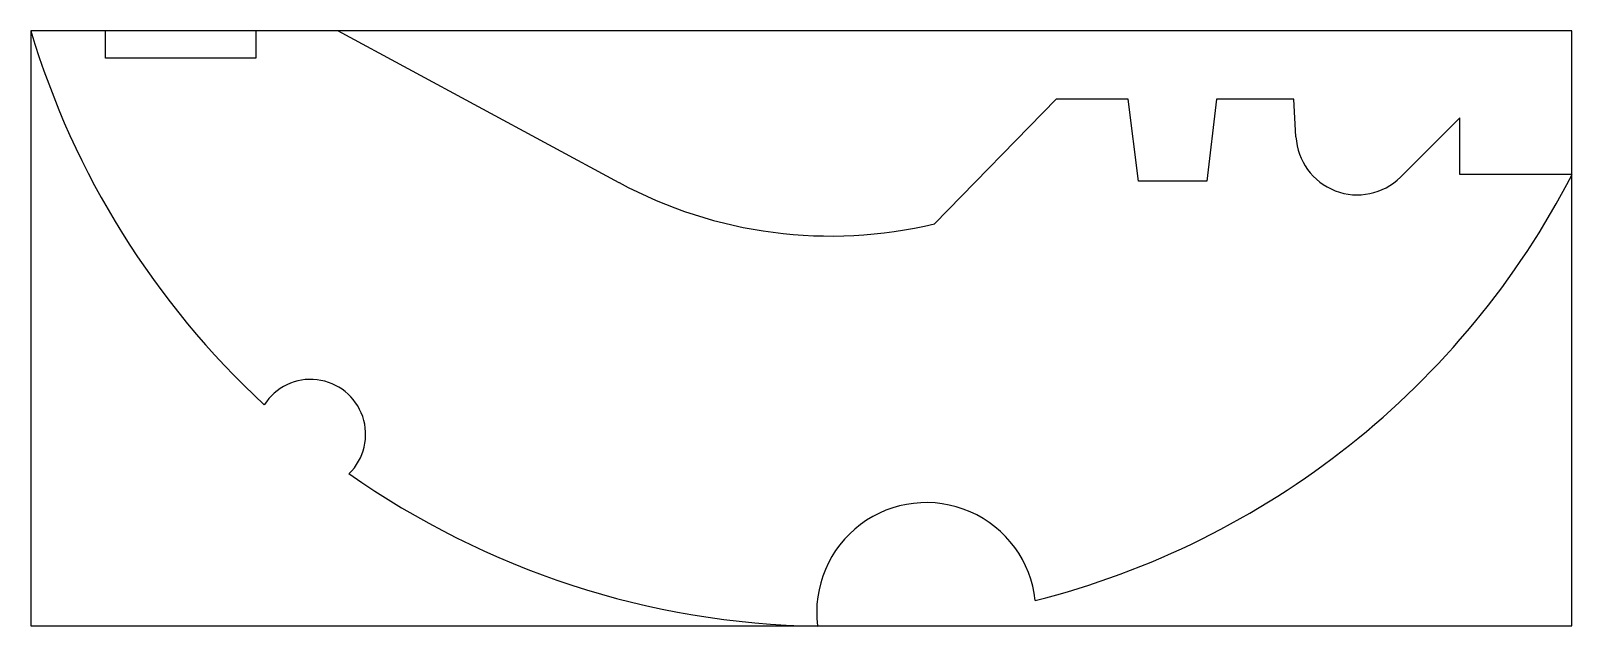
# Model space of a CAD drawing. Header units: metres. Extents: x 0 to 225, y 0 to 87.
import ezdxf

# ---------------------------------------------------------------- set-up
doc = ezdxf.new("R2010")
doc.units = ezdxf.units.M

msp = doc.modelspace()

# ---------------------------------------------------------------- linework, layer by layer
at = {"layer": 'AUXI-DATA', "color": 1, "linetype": 'CONTINUOUS'}
for p, q in [((225.26158, 86.98948), (0, 86.98948)), ((0, 86.98948), (0, 0)), ((225.26158, 0), (225.26158, 86.98948)), ((0, 0), (225.26158, 0))]:
    msp.add_line(p, q, dxfattribs=at)
at = {"layer": 'CUT01', "color": 1, "linetype": 'CONTINUOUS'}
for p, q in [((10.9, 87), (0, 87)), ((10.9, 83), (10.9, 87)), ((44.9, 87), (32.9, 87)), ((32.9, 87), (32.9, 83)), ((86, 64.8), (44.9, 87)), ((32.9, 83), (10.9, 83)), ((149.9, 77), (132.1, 58.8)), ((160.4, 77), (149.9, 77)), ((161.9, 65), (160.4, 77)), ((173.3, 77), (171.9, 65)), ((184.6, 77), (173.3, 77)), ((184.9, 71.5), (184.6, 77)), ((208.9, 74.3), (200.2, 65.6)), ((208.9, 66), (208.9, 74.3)), ((225.3, 66), (208.9, 66)), ((171.9, 65), (161.9, 65))]:
    msp.add_line(p, q, dxfattribs=at)
for centre, radius, start, end in [((116.9, 122), 122.02709, 196.668, 227.291), ((193.9, 72), 8.98053, 183.18, 314.549), ((116.9, 122), 122.02008, 284.184, 332.679), ((116.9, 122), 65.00215, 241.622, 283.523), ((40.9, 28), 8.0455, -45.507, 147.693), ((116.9, 122), 122.05019, 234.773, 269.108), ((130.9, 2), 16.02529, 6.103, 187.169)]:
    msp.add_arc(centre, radius, start, end, dxfattribs=at)

doc.saveas('drawing.dxf')
